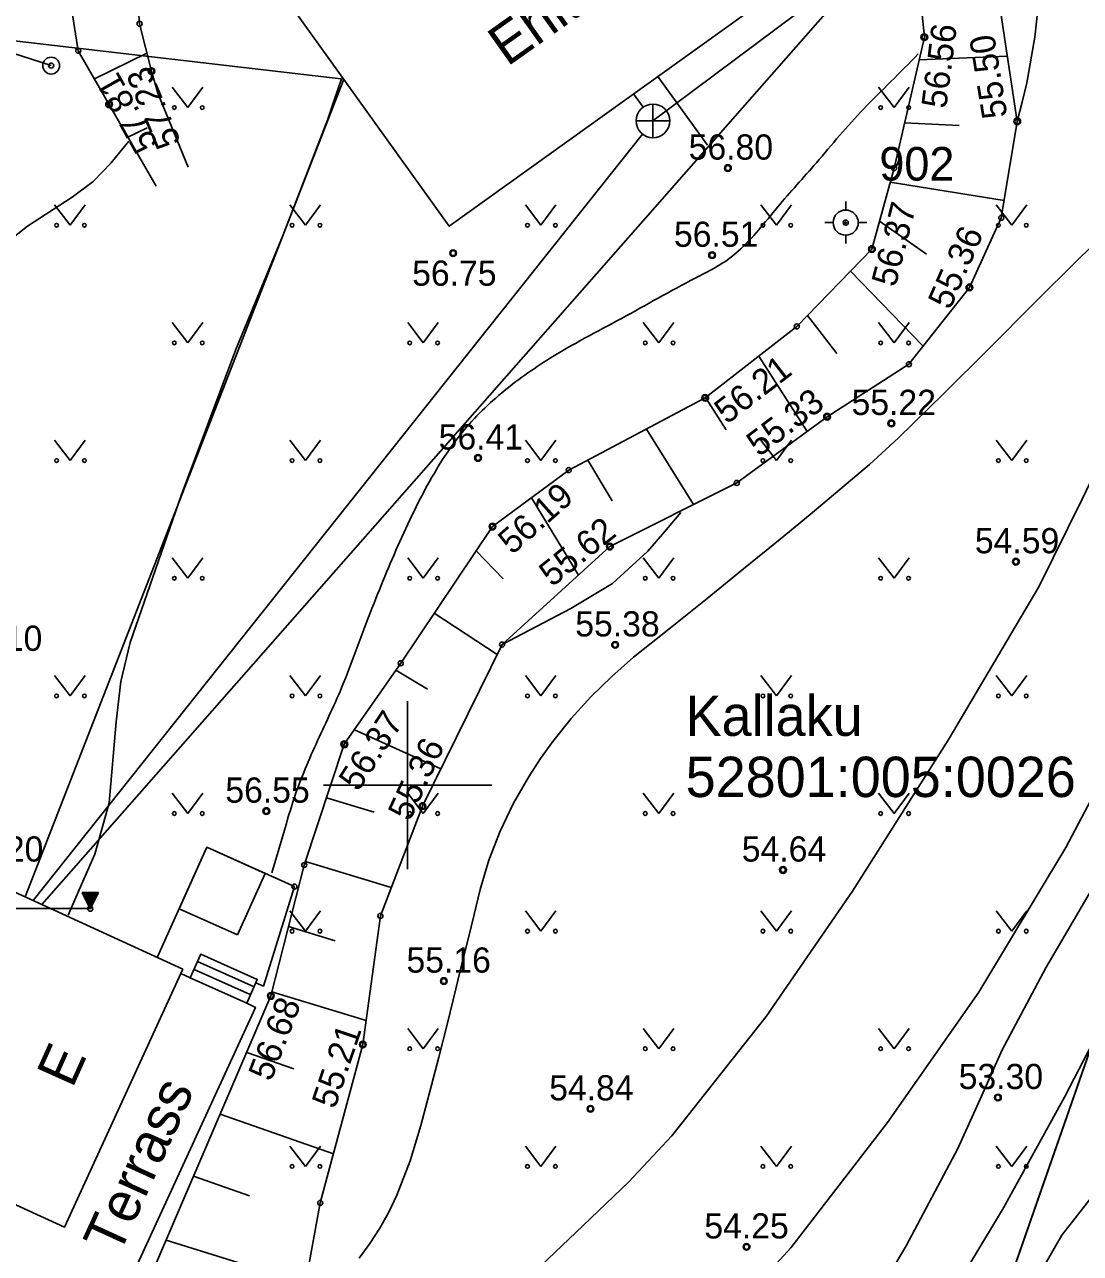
# Model space of a CAD drawing. Extents: x 643182 to 644029, y 6457937 to 6458373.
# Drawn here: x 643288.61 to 643320, y 6458036.07 to 6458072.62 of the extents above; entities that cross this region are included whole.
import ezdxf

# ---------------------------------------------------------------- set-up
doc = ezdxf.new("R2010")
doc.units = 0
for name, color, linetype in [('ABIJOONIS', 7, 'Continuous'), ('ALUSVORK', 7, 'Continuous'), ('HALJASTUS', 7, 'Continuous'), ('HOONE', 7, 'Continuous'), ('HOONEDET', 7, 'Continuous'), ('HORISONTAAL', 7, 'Continuous'), ('KKAEV', 7, 'Continuous'), ('KORGUS-EH2000', 7, 'Continuous'), ('KTRASS', 7, 'Continuous'), ('MOOTMPUNKT', 7, 'Continuous'), ('MPKAABEL', 7, 'Continuous'), ('PIIR', 7, 'Continuous'), ('POST', 7, 'Continuous'), ('RELJEEF', 7, 'Continuous'), ('VORK', 7, 'Continuous'), ('VTRASS', 7, 'Continuous')]:
    doc.layers.add(name, color=color, linetype=linetype)

msp = doc.modelspace()

# ---------------------------------------------------------------- linework, layer by layer
at = {"layer": 'ABIJOONIS'}
msp.add_lwpolyline([(643290.561, 6458046.33), (643288.247, 6458046.33), (643285.989, 6458041.353)], dxfattribs=at)
at = {"layer": 'ALUSVORK'}
for p, q in [((643313.024, 6458067.107), (643313.024, 6458067.357)), ((643312.649, 6458066.732), (643312.399, 6458066.732)), ((643313.399, 6458066.732), (643313.649, 6458066.732)), ((643313.024, 6458066.357), (643313.024, 6458066.107))]:
    msp.add_line(p, q, dxfattribs=at)
for radius in [0.375, 0.022]:
    msp.add_circle((643313.024, 6458066.732), radius, dxfattribs=at)
at = {"layer": 'HALJASTUS'}
for p, q in [((643293.001, 6458070.76), (643293.465, 6458070.153)), ((643293.465, 6458070.153), (643293.91, 6458070.76)), ((643314.001, 6458070.76), (643314.465, 6458070.153)), ((643314.465, 6458070.153), (643314.91, 6458070.76)), ((643289.501, 6458067.26), (643289.965, 6458066.653)), ((643289.965, 6458066.653), (643290.41, 6458067.26)), ((643296.501, 6458067.26), (643296.965, 6458066.653)), ((643296.965, 6458066.653), (643297.41, 6458067.26)), ((643303.501, 6458067.26), (643303.965, 6458066.653)), ((643303.965, 6458066.653), (643304.41, 6458067.26)), ((643310.501, 6458067.26), (643310.965, 6458066.653)), ((643310.965, 6458066.653), (643311.41, 6458067.26)), ((643317.501, 6458067.26), (643317.965, 6458066.653)), ((643317.965, 6458066.653), (643318.41, 6458067.26)), ((643293.001, 6458063.76), (643293.465, 6458063.153)), ((643293.465, 6458063.153), (643293.91, 6458063.76)), ((643300.001, 6458063.76), (643300.465, 6458063.153)), ((643300.465, 6458063.153), (643300.91, 6458063.76)), ((643307.001, 6458063.76), (643307.465, 6458063.153)), ((643307.465, 6458063.153), (643307.91, 6458063.76)), ((643314.001, 6458063.76), (643314.465, 6458063.153)), ((643314.465, 6458063.153), (643314.91, 6458063.76)), ((643289.501, 6458060.26), (643289.965, 6458059.653)), ((643289.965, 6458059.653), (643290.41, 6458060.26)), ((643296.501, 6458060.26), (643296.965, 6458059.653)), ((643296.965, 6458059.653), (643297.41, 6458060.26)), ((643303.501, 6458060.26), (643303.965, 6458059.653)), ((643303.965, 6458059.653), (643304.41, 6458060.26)), ((643310.501, 6458060.26), (643310.965, 6458059.653)), ((643310.965, 6458059.653), (643311.41, 6458060.26)), ((643317.501, 6458060.26), (643317.965, 6458059.653)), ((643317.965, 6458059.653), (643318.41, 6458060.26)), ((643293.001, 6458056.76), (643293.465, 6458056.153)), ((643293.465, 6458056.153), (643293.91, 6458056.76)), ((643300.001, 6458056.76), (643300.465, 6458056.153)), ((643300.465, 6458056.153), (643300.91, 6458056.76)), ((643307.001, 6458056.76), (643307.465, 6458056.153)), ((643307.465, 6458056.153), (643307.91, 6458056.76)), ((643314.001, 6458056.76), (643314.465, 6458056.153)), ((643314.465, 6458056.153), (643314.91, 6458056.76)), ((643289.501, 6458053.26), (643289.965, 6458052.653)), ((643289.965, 6458052.653), (643290.41, 6458053.26)), ((643296.501, 6458053.26), (643296.965, 6458052.653)), ((643296.965, 6458052.653), (643297.41, 6458053.26)), ((643303.501, 6458053.26), (643303.965, 6458052.653)), ((643303.965, 6458052.653), (643304.41, 6458053.26)), ((643310.501, 6458053.26), (643310.965, 6458052.653)), ((643310.965, 6458052.653), (643311.41, 6458053.26)), ((643317.501, 6458053.26), (643317.965, 6458052.653)), ((643317.965, 6458052.653), (643318.41, 6458053.26)), ((643293.001, 6458049.76), (643293.465, 6458049.153)), ((643293.465, 6458049.153), (643293.91, 6458049.76)), ((643300.001, 6458049.76), (643300.465, 6458049.153)), ((643300.465, 6458049.153), (643300.91, 6458049.76)), ((643307.001, 6458049.76), (643307.465, 6458049.153)), ((643307.465, 6458049.153), (643307.91, 6458049.76)), ((643314.001, 6458049.76), (643314.465, 6458049.153)), ((643314.465, 6458049.153), (643314.91, 6458049.76)), ((643296.501, 6458046.26), (643296.965, 6458045.653)), ((643296.965, 6458045.653), (643297.41, 6458046.26)), ((643303.501, 6458046.26), (643303.965, 6458045.653)), ((643303.965, 6458045.653), (643304.41, 6458046.26)), ((643310.501, 6458046.26), (643310.965, 6458045.653)), ((643310.965, 6458045.653), (643311.41, 6458046.26)), ((643317.501, 6458046.26), (643317.965, 6458045.653)), ((643317.965, 6458045.653), (643318.41, 6458046.26)), ((643300.001, 6458042.76), (643300.465, 6458042.153)), ((643300.465, 6458042.153), (643300.91, 6458042.76)), ((643307.001, 6458042.76), (643307.465, 6458042.153)), ((643307.465, 6458042.153), (643307.91, 6458042.76)), ((643314.001, 6458042.76), (643314.465, 6458042.153)), ((643314.465, 6458042.153), (643314.91, 6458042.76)), ((643296.501, 6458039.26), (643296.965, 6458038.653)), ((643296.965, 6458038.653), (643297.41, 6458039.26)), ((643303.501, 6458039.26), (643303.965, 6458038.653)), ((643303.965, 6458038.653), (643304.41, 6458039.26)), ((643310.501, 6458039.26), (643310.965, 6458038.653)), ((643310.965, 6458038.653), (643311.41, 6458039.26)), ((643317.501, 6458039.26), (643317.965, 6458038.653)), ((643317.965, 6458038.653), (643318.41, 6458039.26))]:
    msp.add_line(p, q, dxfattribs=at)
for centre in [(643293.064, 6458070.153), (643293.892, 6458070.153), (643314.064, 6458070.153), (643314.892, 6458070.153), (643289.564, 6458066.653), (643290.392, 6458066.653), (643296.564, 6458066.653), (643297.392, 6458066.653), (643303.564, 6458066.653), (643304.392, 6458066.653), (643310.564, 6458066.653), (643311.392, 6458066.653), (643317.564, 6458066.653), (643318.392, 6458066.653), (643293.064, 6458063.153), (643293.892, 6458063.153), (643300.064, 6458063.153), (643300.892, 6458063.153), (643307.064, 6458063.153), (643307.892, 6458063.153), (643314.064, 6458063.153), (643314.892, 6458063.153), (643289.564, 6458059.653), (643290.392, 6458059.653), (643296.564, 6458059.653), (643297.392, 6458059.653), (643303.564, 6458059.653), (643304.392, 6458059.653), (643310.564, 6458059.653), (643311.392, 6458059.653), (643317.564, 6458059.653), (643318.392, 6458059.653), (643293.064, 6458056.153), (643293.892, 6458056.153), (643300.064, 6458056.153), (643300.892, 6458056.153), (643307.064, 6458056.153), (643307.892, 6458056.153), (643314.064, 6458056.153), (643314.892, 6458056.153), (643289.564, 6458052.653), (643290.392, 6458052.653), (643296.564, 6458052.653), (643297.392, 6458052.653), (643303.564, 6458052.653), (643304.392, 6458052.653), (643310.564, 6458052.653), (643311.392, 6458052.653), (643317.564, 6458052.653), (643318.392, 6458052.653), (643293.064, 6458049.153), (643293.892, 6458049.153), (643300.064, 6458049.153), (643300.892, 6458049.153), (643307.064, 6458049.153), (643307.892, 6458049.153), (643314.064, 6458049.153), (643314.892, 6458049.153), (643296.564, 6458045.653), (643297.392, 6458045.653), (643303.564, 6458045.653), (643304.392, 6458045.653), (643310.564, 6458045.653), (643311.392, 6458045.653), (643317.564, 6458045.653), (643318.392, 6458045.653), (643300.064, 6458042.153), (643300.892, 6458042.153), (643307.064, 6458042.153), (643307.892, 6458042.153), (643314.064, 6458042.153), (643314.892, 6458042.153), (643296.564, 6458038.653), (643297.392, 6458038.653), (643303.564, 6458038.653), (643304.392, 6458038.653), (643310.564, 6458038.653), (643311.392, 6458038.653), (643317.564, 6458038.653), (643318.392, 6458038.653)]:
    msp.add_circle(centre, 0.055, dxfattribs=at)
at = {"layer": 'HOONE'}
for points in [[(643311.664, 6458074.118), (643306.22, 6458081.711), (643295.785, 6458074.232), (643301.235, 6458066.625), (643311.664, 6458074.118)], [(643293.321, 6458044.522), (643289.798, 6458036.846), (643283.935, 6458039.534), (643287.448, 6458047.214), (643293.321, 6458044.522)]]:
    msp.add_lwpolyline(points, dxfattribs=at)
at = {"layer": 'HOONEDET'}
for p, q in [((643290.566, 6458046.32), (643290.32, 6458046.807)), ((643290.812, 6458046.807), (643290.32, 6458046.807)), ((643290.328, 6458046.79), (643290.672, 6458046.529)), ((643290.347, 6458046.807), (643290.683, 6458046.551)), ((643290.354, 6458046.739), (643290.66, 6458046.506)), ((643290.38, 6458046.688), (643290.649, 6458046.483)), ((643290.389, 6458046.807), (643290.695, 6458046.574)), ((643290.43, 6458046.807), (643290.706, 6458046.597)), ((643290.471, 6458046.807), (643290.718, 6458046.619)), ((643290.512, 6458046.807), (643290.729, 6458046.642)), ((643290.554, 6458046.807), (643290.74, 6458046.665)), ((643290.566, 6458046.32), (643290.812, 6458046.807)), ((643290.595, 6458046.807), (643290.752, 6458046.687)), ((643290.636, 6458046.807), (643290.763, 6458046.71)), ((643290.677, 6458046.807), (643290.775, 6458046.733)), ((643290.719, 6458046.807), (643290.786, 6458046.755)), ((643290.76, 6458046.807), (643290.798, 6458046.778)), ((643290.801, 6458046.807), (643290.809, 6458046.801)), ((643290.406, 6458046.637), (643290.637, 6458046.461)), ((643290.431, 6458046.586), (643290.626, 6458046.438)), ((643290.457, 6458046.535), (643290.614, 6458046.415)), ((643290.483, 6458046.483), (643290.603, 6458046.393)), ((643290.509, 6458046.432), (643290.591, 6458046.37)), ((643290.535, 6458046.381), (643290.58, 6458046.347)), ((643290.561, 6458046.33), (643290.568, 6458046.324)), ((643293.539, 6458044.265), (643295.216, 6458043.51))]:
    msp.add_line(p, q, dxfattribs=at)
for points in [[(643292.555, 6458044.873), (643294.033, 6458048.151), (643296.635, 6458046.979), (643295.71, 6458044.017), (643295.484, 6458044.114)], [(643294.937, 6458045.542), (643295.761, 6458047.372), (643294.033, 6458048.151), (643293.208, 6458046.322), (643294.937, 6458045.542)], [(643287.824, 6458033.42), (643290.368, 6458032.252), (643295.476, 6458043.386), (643295.216, 6458043.51), (643295.529, 6458044.215), (643293.852, 6458044.97), (643293.539, 6458044.265), (643293.26, 6458044.39)], [(643293.651, 6458044.516), (643295.319, 6458043.765)], [(643293.755, 6458044.751), (643295.436, 6458043.994)]]:
    msp.add_lwpolyline(points, dxfattribs=at)
at = {"layer": 'HORISONTAAL'}
for points in [[(643323.856, 6458078.114), (643322.413, 6458078.525), (643320.97, 6458078.936), (643320.57, 6458079.029), (643320.178, 6458078.936), (643319.868, 6458078.631), (643319.586, 6458078.087), (643319.386, 6458077.498), (643319.029, 6458076.466), (643318.8, 6458075.414), (643318.798, 6458074.519), (643318.8, 6458073.624), (643318.652, 6458072.252), (643318.41, 6458070.895), (643318.267, 6458070.32), (643318.124, 6458069.745)], [(643289.906, 6458046.129), (643290.302, 6458047.038), (643290.698, 6458047.948), (643291.124, 6458049.472), (643291.339, 6458051.881), (643291.469, 6458053.082), (643291.746, 6458054.244), (643293.27, 6458058.617), (643294.896, 6458062.955), (643296.298, 6458066.367), (643297.625, 6458069.806), (643297.83, 6458070.408), (643298.035, 6458071.009)], [(643287.874, 6458065.983), (643288.7, 6458066.631), (643290.026, 6458067.486), (643290.647, 6458067.954), (643291.188, 6458068.507), (643291.448, 6458068.831), (643291.709, 6458069.155)], [(643298.556, 6458035.922), (643298.876, 6458036.362), (643299.172, 6458036.821), (643299.445, 6458037.297), (643299.675, 6458037.795), (643300.071, 6458038.822), (643300.396, 6458039.869), (643300.662, 6458040.885), (643300.923, 6458041.903), (643301.181, 6458042.92), (643301.436, 6458043.939), (643301.616, 6458044.677), (643301.795, 6458045.414), (643301.975, 6458046.152), (643302.156, 6458046.89), (643302.419, 6458047.769), (643302.75, 6458048.628), (643303.147, 6458049.463), (643303.609, 6458050.265), (643303.95, 6458050.789), (643304.316, 6458051.296), (643304.863, 6458051.98), (643305.451, 6458052.628), (643306.07, 6458053.233), (643306.72, 6458053.801), (643307.812, 6458054.677), (643308.902, 6458055.554), (643309.989, 6458056.432), (643311.076, 6458057.312), (643311.967, 6458058.048), (643312.852, 6458058.792), (643313.733, 6458059.541), (643314.587, 6458060.32), (643315.94, 6458061.646), (643317.282, 6458062.982), (643318.618, 6458064.325), (643319.961, 6458065.66), (643320.511, 6458066.19)], [(643302.489, 6458034.3), (643305.218, 6458036.894), (643306.573, 6458038.191), (643307.856, 6458039.563), (643310.659, 6458043.116), (643313.229, 6458046.847), (643316.069, 6458051.337), (643318.77, 6458055.9), (643320.05, 6458058.508), (643321.317, 6458061.118), (643321.933, 6458061.954), (643323.035, 6458063.092), (643323.538, 6458063.689), (643323.931, 6458064.355), (643324.071, 6458064.669), (643324.212, 6458064.984)], [(643301.946, 6458018.976), (643303.126, 6458022.827), (643304.307, 6458026.679), (643304.803, 6458027.984), (643305.817, 6458029.828), (643307.05, 6458031.554), (643308.099, 6458032.766), (643309.782, 6458034.467), (643311.389, 6458036.23), (643314.27, 6458039.962), (643316.979, 6458043.834), (643319.571, 6458048.139), (643321.91, 6458052.573), (643322.506, 6458054.03), (643323.234, 6458056.29), (643323.668, 6458057.382), (643324.237, 6458058.404), (643324.821, 6458059.27), (643325.405, 6458060.136)], [(643305.967, 6458018.437), (643307.481, 6458023.515), (643308.995, 6458028.593), (643309.303, 6458029.315), (643310.144, 6458030.411), (643311.743, 6458031.874), (643312.513, 6458032.632), (643313.152, 6458033.471), (643314.823, 6458036.289), (643316.36, 6458039.186), (643317.018, 6458040.656), (643317.68, 6458042.121), (643318.977, 6458044.565), (643321.076, 6458048.156), (643323.085, 6458051.79), (643323.628, 6458053.127), (643324.278, 6458055.212), (643324.658, 6458056.226), (643325.154, 6458057.182), (643325.73, 6458058.102), (643326.305, 6458059.021)], [(643308.118, 6458058.113), (643307.632, 6458057.535), (643307.146, 6458056.956), (643306.087, 6458055.995), (643304.855, 6458055.25), (643303.832, 6458054.715), (643302.809, 6458054.18)], [(643308.211, 6458017.908), (643309.53, 6458021.884), (643310.85, 6458025.86), (643311.733, 6458028.165), (643312.837, 6458030.38), (643313.511, 6458031.377), (643314.68, 6458032.759), (643315.769, 6458034.194), (643317.712, 6458037.417), (643319.534, 6458040.713), (643321.784, 6458045.076), (643323.835, 6458049.527), (643325.047, 6458052.529), (643326.26, 6458055.53), (643326.748, 6458056.716), (643327.236, 6458057.902)], [(643310.078, 6458017.409), (643311.06, 6458020.461), (643312.042, 6458023.513), (643312.655, 6458025.296), (643313.418, 6458027.021), (643314.635, 6458029.139), (643315.936, 6458031.201), (643317.758, 6458033.866), (643318.651, 6458035.208), (643319.449, 6458036.604), (643321.425, 6458039.123), (643323.401, 6458041.642), (643324.209, 6458042.523), (643325.587, 6458043.688), (643326.993, 6458044.826), (643328.006, 6458045.711), (643329.019, 6458046.595)]]:
    msp.add_lwpolyline(points, dxfattribs=at)
msp.add_spline([(643295.96, 6458047.39), (643296.279, 6458048.455), (643296.597, 6458049.52), (643297.277, 6458051.218), (643298.034, 6458052.889), (643298.52, 6458054.15), (643299.002, 6458055.413), (643299.885, 6458057.5), (643300.942, 6458059.526), (643301.621, 6458060.49), (643302.872, 6458061.728), (643304.314, 6458062.745), (643306.498, 6458063.958), (643308.683, 6458065.151), (643309.285, 6458065.476), (643309.824, 6458065.878), (643310.994, 6458067.19), (643312.152, 6458068.512), (643312.842, 6458069.322), (643313.555, 6458070.111), (643314.368, 6458070.93), (643315.18, 6458071.749)], degree=3, dxfattribs=at)
at = {"layer": 'KKAEV'}
for p, q in [((643307.293, 6458069.259), (643307.293, 6458070.259)), ((643306.793, 6458069.759), (643307.793, 6458069.759))]:
    msp.add_line(p, q, dxfattribs=at)
msp.add_circle((643307.293, 6458069.759), 0.5, dxfattribs=at)
at = {"layer": 'KORGUS-EH2000'}
for centre in [(643315.362, 6458072.251), (643292.386, 6458071.238), (643291.124, 6458070.252), (643318.124, 6458069.745), (643309.523, 6458068.356), (643313.804, 6458065.945), (643301.353, 6458065.824), (643309.05, 6458065.762), (643316.702, 6458064.804), (643308.848, 6458061.518), (643312.47, 6458060.959), (643314.381, 6458060.76), (643302.093, 6458059.732), (643302.524, 6458057.689), (643306.014, 6458057.094), (643318.085, 6458056.645), (643306.168, 6458054.17), (643298.118, 6458051.212), (643295.799, 6458049.225), (643300.441, 6458049.375), (643311.16, 6458047.473), (643301.077, 6458044.169), (643295.934, 6458043.725), (643298.667, 6458042.283), (643305.435, 6458040.368), (643317.551, 6458040.704), (643310.077, 6458036.26)]:
    msp.add_circle(centre, 0.1, dxfattribs=at)
at = {"layer": 'KTRASS'}
for points in [[(643307.293, 6458069.759), (643312.792, 6458073.873), (643310.848, 6458092.956), (643296.678, 6458132.245)], [(643307.001, 6458070.165), (643306.715, 6458070.563)], [(643288.87, 6458046.563), (643306.982, 6458069.368)]]:
    msp.add_lwpolyline(points, dxfattribs=at)
at = {"layer": 'MOOTMPUNKT'}
for centre in [(643292.032, 6458072.648), (643315.362, 6458072.251), (643290.208, 6458071.845), (643289.402, 6458071.403), (643292.386, 6458071.238), (643291.124, 6458070.252), (643318.124, 6458069.745), (643309.523, 6458068.356), (643314.463, 6458068.355), (643313.024, 6458066.732), (643317.648, 6458066.874), (643301.353, 6458065.824), (643309.05, 6458065.762), (643313.804, 6458065.945), (643316.702, 6458064.804), (643311.57, 6458063.644), (643314.902, 6458062.519), (643308.848, 6458061.518), (643312.47, 6458060.959), (643314.381, 6458060.76), (643302.093, 6458059.732), (643304.791, 6458059.369), (643309.785, 6458058.987), (643302.524, 6458057.689), (643306.014, 6458057.094), (643318.085, 6458056.645), (643302.809, 6458054.18), (643306.168, 6458054.17), (643299.796, 6458053.624), (643298.118, 6458051.212), (643295.799, 6458049.225), (643300.441, 6458049.375), (643296.926, 6458047.621), (643311.16, 6458047.473), (643296.635, 6458046.979), (643290.566, 6458046.32), (643299.19, 6458046.107), (643301.077, 6458044.169), (643295.934, 6458043.725), (643298.667, 6458042.283), (643317.551, 6458040.704), (643305.435, 6458040.368), (643297.401, 6458037.567), (643310.077, 6458036.26)]:
    msp.add_circle(centre, 0.075, dxfattribs=at)
at = {"layer": 'MPKAABEL'}
msp.add_line((643288.627, 6458046.674), (643298.099, 6458071.002), dxfattribs=at)
msp.add_lwpolyline([(643286.34, 6458072.366), (643298.099, 6458071.002)], dxfattribs=at)
at = {"layer": 'PIIR'}
for points in [[(643273.9, 6458026.65), (643275.32, 6458035.63), (643289.91, 6458100.52), (643293.3, 6458114.88), (643300.89, 6458117.48), (643308.84, 6458096.86), (643328.71, 6458066.27), (643311.63, 6458017.28)], [(643298, 6457992.36), (643298.26, 6457992.81), (643311.45, 6458016.75), (643328.71, 6458066.27), (643333.21, 6458059.14), (643307.01, 6457954.19), (643282.38, 6457965.78)]]:
    msp.add_lwpolyline(points, close=True, dxfattribs=at)
at = {"layer": 'POST'}
msp.add_lwpolyline([(643289.402, 6458071.403), (643285.939, 6458072.515)], dxfattribs=at)
msp.add_circle((643289.402, 6458071.403), 0.25, dxfattribs=at)
at = {"layer": 'RELJEEF'}
for p, q in [((643290.687, 6458071.012), (643292.25, 6458071.778)), ((643315.205, 6458071.571), (643317.829, 6458071.687)), ((643291.686, 6458069.274), (643292.253, 6458069.552)), ((643314.773, 6458069.697), (643316.399, 6458069.626)), ((643314.348, 6458067.933), (643317.733, 6458067.389)), ((643314.03, 6458066.773), (643315.426, 6458065.789)), ((643313.17, 6458065.292), (643315.324, 6458063.055)), ((643311.885, 6458063.969), (643312.761, 6458062.836)), ((643310.443, 6458062.764), (643311.874, 6458060.521)), ((643308.86, 6458061.527), (643309.472, 6458060.568)), ((643307.099, 6458060.592), (643308.502, 6458058.343)), ((643305.357, 6458059.669), (643306.076, 6458058.453)), ((643303.679, 6458058.545), (643305.079, 6458056.244)), ((643302.036, 6458056.963), (643302.844, 6458056.139)), ((643300.793, 6458055.11), (643302.662, 6458053.881)), ((643299.653, 6458053.419), (643300.592, 6458052.85)), ((643298.421, 6458051.647), (643300.985, 6458050.478)), ((643297.591, 6458049.624), (643299.008, 6458049.193)), ((643296.961, 6458047.725), (643299.512, 6458046.949)), ((643296.459, 6458045.788), (643297.843, 6458045.366)), ((643295.965, 6458043.848), (643298.764, 6458042.994)), ((643295.215, 6458042.047), (643296.614, 6458041.56)), ((643294.425, 6458040.206), (643297.794, 6458039.03)), ((643293.635, 6458038.363), (643295.299, 6458037.783)), ((643292.818, 6458036.458), (643296.964, 6458035.175))]:
    msp.add_line(p, q, dxfattribs=at)
for points in [[(643292.525, 6458067.815), (643290.208, 6458071.845), (643289.777, 6458074.573), (643290.157, 6458077.79), (643290.815, 6458079.379), (643293.475, 6458087.517)], [(643293.471, 6458068.381), (643292.57, 6458070.581), (643292.386, 6458071.238), (643292.032, 6458072.648), (643291.891, 6458074.464), (643292.418, 6458078.13), (643295.111, 6458085.427)], [(643290.415, 6458028.84), (643293.35, 6458030.402), (643296.456, 6458032.398), (643297.401, 6458037.567), (643298.667, 6458042.283), (643299.19, 6458046.107), (643300.441, 6458049.375), (643302.809, 6458054.18), (643306.014, 6458057.094), (643309.785, 6458058.987), (643312.47, 6458060.959), (643314.902, 6458062.519), (643316.702, 6458064.804), (643317.648, 6458066.874), (643318.124, 6458069.745), (643317.604, 6458073.164), (643316.828, 6458076.376), (643315.578, 6458079.911), (643314.231, 6458081.141)], [(643289.587, 6458030.643), (643291.226, 6458032.744), (643295.934, 6458043.725), (643296.926, 6458047.621), (643298.118, 6458051.212), (643299.796, 6458053.624), (643302.524, 6458057.689), (643304.791, 6458059.369), (643308.848, 6458061.518), (643311.57, 6458063.644), (643313.804, 6458065.945), (643314.463, 6458068.355), (643315.362, 6458072.251), (643314.869, 6458077.004), (643313.807, 6458080.784)]]:
    msp.add_lwpolyline(points, dxfattribs=at)
at = {"layer": 'VORK'}
for p, q in [((643300, 6458052.5), (643300, 6458047.5)), ((643297.5, 6458050), (643302.5, 6458050))]:
    msp.add_line(p, q, dxfattribs=at)
at = {"layer": 'VTRASS'}
for points in [[(643311.312, 6458093.163), (643313.14, 6458073.773), (643289.121, 6458046.447)], [(643308.916, 6458069.04), (643307.437, 6458071.081)]]:
    msp.add_lwpolyline(points, dxfattribs=at)

# ---------------------------------------------------------------- texts
at = {"layer": 'ALUSVORK'}
msp.add_text('902', height=1, dxfattribs=at).set_placement((643314.024, 6458067.982))
at = {"layer": 'HOONE'}
for s, rotation, p in [('Ehitatav', 35.3297, (643302.963, 6458071.358)), ('E', 65.8691, (643290.033, 6458040.953)), ('Terrass', 65.5038, (643291.414, 6458035.974))]:
    msp.add_text(s, height=1.2, rotation=rotation, dxfattribs=at).set_placement(p)
at = {"layer": 'KORGUS-EH2000'}
for s, rotation, p in [('56.56', 82.6447, (643316.012, 6458070.105)), ('55.50', 99.242, (643317.835, 6458069.891)), ('57.81', 119.3854, (643292.603, 6458069.068)), ('57.23', 112.6548, (643293.271, 6458069.124)), ('56.37', 75.7346, (643314.505, 6458064.789)), ('55.36', 66.3814, (643316.128, 6458064.11)), ('56.21', 37.6146, (643309.492, 6458060.713)), ('55.33', 37.05, (643310.442, 6458059.744)), ('56.19', 41.524, (643303.107, 6458056.829)), ('55.62', 38.716, (643304.294, 6458055.871)), ('56.37', 56.8733, (643298.531, 6458049.776)), ('55.36', 65.2424, (643300.063, 6458048.891)), ('56.68', 68.946, (643295.939, 6458041.154)), ('55.21', 71.3974, (643297.84, 6458040.338))]:
    msp.add_text(s, height=0.75, rotation=rotation, dxfattribs=at).set_placement(p)
for s, p in [('56.80', (643308.355, 6458068.606)), ('56.51', (643307.918, 6458066.012)), ('56.75', (643300.134, 6458064.854)), ('55.22', (643313.198, 6458061.01)), ('56.41', (643300.923, 6458059.982)), ('54.59', (643316.864, 6458056.895)), ('55.38', (643304.984, 6458054.42)), ('57.10', (643286.629, 6458053.992)), ('56.55', (643294.58, 6458049.475)), ('57.20', (643286.659, 6458047.723)), ('54.64', (643309.934, 6458047.723)), ('55.16', (643299.965, 6458044.419)), ('53.30', (643316.383, 6458040.954)), ('54.84', (643304.209, 6458040.618)), ('54.25', (643308.821, 6458036.51))]:
    msp.add_text(s, height=0.75, dxfattribs=at).set_placement(p)
at = {"layer": 'PIIR'}
for s, p in [('Kallaku', (643308.265, 6458051.463)), ('52801:005:0026', (643308.265, 6458049.643))]:
    msp.add_text(s, height=1.2, dxfattribs=at).set_placement(p)

doc.saveas('drawing.dxf')
